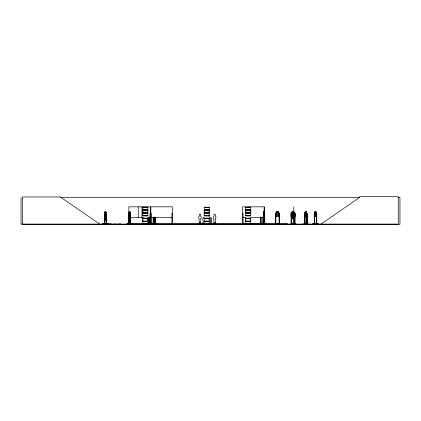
<?xml version="1.0" encoding="UTF-8"?>
<svg xmlns="http://www.w3.org/2000/svg" width="421" height="421" viewBox="0 0 421 421"><rect width="100%" height="100%" fill="white"/><g stroke="black" fill="none" stroke-linecap="round" stroke-linejoin="round"><path stroke-width="0.63" d="M142.83 221.099L142.83 218.631L147.85 218.631L147.845 221.099L142.83 221.099L142.835 219.867M142.83 212.658L142.83 210.195L147.85 210.195L147.845 212.658L142.83 212.658L142.835 211.426M147.845 219.867L147.845 218.631M147.845 211.426L147.845 210.195M204.206 212.658L204.206 210.195L209.221 210.195L209.216 212.658L204.206 212.658L204.211 211.426M209.216 219.867L209.216 218.631L204.206 218.631M209.216 211.426L209.216 210.195M245.727 221.099L245.727 218.631L250.748 218.631L250.742 221.099L245.727 221.099L245.732 219.867M245.727 212.658L245.727 210.195L250.748 210.195L250.742 212.658L245.727 212.658L245.732 211.426M250.742 219.867L250.742 218.631M250.742 211.426L250.742 210.195M245.727 223.972L245.732 221.593L250.748 221.593L250.748 223.972L245.011 223.856L250.148 224.077M266.704 223.877L258.383 224.077M295.916 223.877L291.89 224.077L295.916 223.856L291.532 223.798M263.562 224.077L263.514 213.221L263.52 224.077M128.989 213.263L128.952 224.077M130.384 213.263L130.31 224.077L130.289 223.688M104.718 213.263L104.697 224.051M105.092 217.041L105.413 215.768L105.061 214.478L105.534 215.505L105.966 214.463L105.645 215.757L106.05 217.083L105.524 216.005L105.087 216.968M304.888 224.077L304.788 213.342M306.762 213.273L306.735 224.077M314.555 224.077L314.461 213.342M316.434 213.273L316.434 224.077L316.403 223.688L316.787 223.688L316.781 224.077M291.048 224.046L291.127 213.352L291.49 213.205L291.448 224.077M294.011 213.289L293.969 224.077M263.583 213.352L263.751 211.679L264.135 211.679L264.041 215.636L263.583 214.626M199.849 222.898L199.996 222.662M214.626 222.93L214.663 222.646L214.699 222.93M129.568 211.9C128.752 215.436 130.578 215.426 129.757 211.9L129.526 211.9M142.782 215.589L147.855 215.663M142.819 224.072L142.835 221.593L147.85 221.593L147.85 223.972L142.798 223.988M105.482 215.647L105.482 218.51M129.379 211.679L129.094 214.626L129.473 215.636L129.852 215.636L130.231 213.352L129.947 211.679L129.342 211.679M126.858 224.051L132.257 223.877L126.868 223.861M130.415 224.072L130.478 213.352M130.494 224.046L130.494 223.688M154.886 224.072L154.949 217.136M154.975 224.046L154.991 217.136M105.176 211.679L104.845 214.626L105.287 215.636L105.729 215.636L106.16 213.352L105.834 211.679L105.139 211.679M105.176 213.379L104.845 216.331L105.287 217.341L105.729 217.341L106.16 216.331L105.834 213.379L105.176 213.379L104.455 215.036L105.129 216.736L105.845 216.736M263.778 215.936L263.714 224.077L263.688 213.352L263.409 213.352L263.788 211.631M263.399 213.336L263.746 216.736L264.141 216.736L264.435 215.02M264.141 216.736L264.488 215.036M102.64 224.046L108.181 224.051M102.645 223.877L108.176 224.046M208.074 224.061L207.774 223.746M208.169 224.046L208.2 223.688L208.337 223.977M304.999 224.077L304.993 213.352L305.383 211.679L306.199 211.679M314.634 224.077L314.661 213.352L315.05 211.679L315.866 211.679M303.036 223.877L308.698 224.046M312.703 224.046L318.381 224.051L312.692 224.051M312.708 223.877L318.365 223.877M105.703 218.51L105.703 215.647M150.46 223.688L150.392 224.077L150.339 206.832L128.879 206.832L128.826 224.077L128.752 213.336L129.331 211.631L129.957 211.631M128.81 213.352L129.368 211.631M129.915 216.736L130.515 215.02L130.536 213.336L129.915 211.631M104.44 224.077L104.455 213.336L105.129 211.631L105.845 211.631M104.492 213.336L105.166 211.631M104.513 215.052L105.613 211.9L105.613 214.757L105.176 214.1L105.176 213.352L105.881 213.336L106.555 215.036L106.555 216.741L105.845 218.441M104.545 217.083L105.255 215.384M104.603 217.099L105.266 215.431L104.934 218.378L105.376 219.388L105.818 219.388L106.25 218.378L105.924 215.431M105.808 216.736L106.497 215.02M105.887 220.446C106.939 218.888 106.792 217.02 105.897 215.384L105.218 215.384M106.587 218.773L105.897 220.488L105.218 220.488M292.432 211.679L291.774 213.352L291.774 214.626L292.658 215.636L293.537 215.636L294.405 214.626L294.405 213.352L293.753 211.679L292.432 211.679L291.111 213.352L291.069 216.741L292.411 218.441L293.774 218.441L295.116 216.741L295.116 213.336L293.774 211.631L292.411 211.631L291.069 213.336M294.068 213.221L292.432 213.379L291.774 215.052L291.774 216.331L292.658 217.341L293.537 217.341L294.405 216.331L294.405 215.052L293.753 213.379M144.813 224.051L156.87 223.877M145.666 224.072L145.698 223.688M145.85 224.046L145.782 223.688M279.16 213.31L279.465 213.352L279.423 224.077M143.224 223.746L128.615 223.688L128.61 224.077L128.652 213.352L128.963 213.352M150.607 224.056L150.497 213.352M304.646 224.077L304.615 213.336L305.404 211.631M305.404 216.736C304.304 215.194 304.194 213.221 305.42 211.679M306.178 216.736L306.941 215.02M314.666 224.077L314.666 223.688L314.287 223.688L314.292 224.077L314.313 213.352L315.076 211.631M315.076 216.736C314.019 215.189 313.861 213.173 315.087 211.679M315.834 216.694L316.671 215.036L315.845 216.736M278.155 216.694L279.476 215.02L279.518 213.336L278.176 211.631L276.813 211.631L275.471 213.336L275.481 224.077M279.518 215.036L278.176 216.736L276.813 216.736L275.471 215.036L276.834 216.694M291.069 215.036L292.411 213.336L293.774 213.336L295.116 215.036L293.774 216.736L292.411 216.736L291.069 215.036L292.432 213.379M199.107 223.761L198.954 223.204L198.949 223.904L199.344 223.972M200.464 224.072L200.964 223.904L200.964 223.204L200.806 223.761M200.817 224.072L201.122 224.056L198.844 224.072M202.896 224.072L202.964 223.493L203.069 223.867M203.122 224.067L211.747 224.072M204.174 224.056L204.306 223.493L204.201 223.867M206.306 223.756L206.206 223.856M206.385 223.688L206.411 224.077L206.506 223.688M206.611 223.798L206.827 224.072M208.158 224.056L208.474 224.051L208.379 223.688M211.41 224.004L211.663 223.488L211.558 223.861M213.552 224.061L213.663 223.193L213.815 223.751M214.205 224.056L213.663 223.893L215.831 224.051L215.173 224.061M320.981 224.077L359.629 197.481L359.629 196.696L398.271 196.696L398.271 224.077L21.05 224.077L21.05 197.481M210.405 224.072L202.964 223.867M294.732 213.331L295.063 213.352L295.105 224.077M60.561 197.481L359.829 197.481M397.977 197.481L399.95 197.481L399.95 224.304L22.408 224.304L22.408 196.975L61.056 196.975L61.056 197.481L99.698 224.077M142.83 207.221L147.855 207.221M204.201 207.221L209.226 207.221M245.722 207.221L250.753 207.221M245.722 207.321L250.753 207.311L250.742 209.7L245.727 209.7L245.727 207.321M142.835 207.469L147.845 207.469M204.211 207.469L209.216 207.469M245.732 207.469L250.742 207.469M142.798 209.869L147.887 209.869M204.169 209.869L209.258 209.869M245.696 209.869L250.784 209.869M142.798 210.021L147.887 210.021M204.169 210.021L209.258 210.021M245.696 210.021L250.784 210.021M263.746 211.631L264.141 211.631L264.477 213.352L264.446 224.077L264.33 213.21M305.372 211.631L306.209 211.631M315.04 211.631L315.882 211.631M264.02 211.9L263.867 214.757L263.978 211.9M305.935 211.9L305.641 211.9L305.388 213.352L305.641 214.757L306.162 214.1L305.899 211.9M315.603 211.9L315.308 211.9L315.055 213.352L315.308 214.757L315.834 214.1L315.571 211.9M142.798 212.831L147.887 212.831M204.169 212.831L209.258 212.831M245.696 212.831L250.784 212.831M142.798 212.984L147.887 212.984M204.169 212.984L209.258 212.984M245.696 212.984L250.784 212.984M106.302 213.2L106.308 224.077M106.15 213.352L106.518 213.336L106.455 224.077M275.85 213.331L275.523 213.352M306.72 213.331L307.088 213.352L307.093 224.077M316.387 213.331L316.755 213.352L316.766 224.077M104.692 213.352L104.361 213.352L104.345 224.077M150.339 213.352L149.971 213.352L150.018 224.077M150.85 213.352L151.218 213.352L151.26 224.077M172.31 213.352L171.947 213.352L171.905 224.077M242.68 213.352L243.049 213.352L243.085 224.077M264.383 213.352L264.767 213.352L264.762 224.077M304.604 213.352L304.972 213.352M314.271 213.352L314.645 213.352M106.455 215.02L105.845 213.336M128.752 215.036L129.368 216.736M130.478 215.02L129.957 216.736L129.331 216.736M263.451 215.02L263.788 216.736M314.245 215.036L315.087 216.694M142.835 215.468L147.845 215.468L147.845 213.158L142.83 213.158L142.83 215.531L147.855 215.536M209.216 215.468L204.211 215.468L204.206 213.158L209.221 213.158L209.221 215.531L204.153 215.599L209.226 215.663M250.753 215.536L245.68 215.599L250.753 215.636M142.83 215.752L147.855 215.752M204.201 215.752L209.226 215.762L209.216 218.136L204.206 218.136M245.722 215.747L250.753 215.747M142.835 215.905L147.845 215.905M204.211 215.905L209.216 215.905M245.732 215.905L250.742 215.905M104.492 216.741L105.203 218.441L105.881 218.441M106.555 216.741L105.834 218.399L105.176 218.399M306.209 216.736L305.372 216.736L304.604 215.02M315.04 216.736L315.882 216.736M106.545 217.099L105.934 215.384M128.879 217.562L143.251 217.562M147.76 217.562L150.339 217.562M150.855 217.562L172.31 217.562M242.68 217.562L245.932 217.562M250.484 217.562L264.141 217.562M142.83 218.136L147.85 218.136M245.727 218.136L250.748 218.136M142.798 218.31L147.887 218.31M204.169 218.31L209.258 218.31M245.696 218.31L250.784 218.31M292.432 218.399L293.753 218.399M142.798 218.462L147.887 218.462M204.169 218.462L209.258 218.462M245.696 218.462L250.784 218.462M104.545 218.788L105.255 220.488M204.206 221.099L209.221 221.099L209.221 218.631M142.798 221.267L147.887 221.267M204.169 221.267L209.258 221.267M245.696 221.267L250.784 221.267M142.798 221.42L147.887 221.42M204.169 221.42L209.258 221.42M245.696 221.42L250.784 221.42M204.206 221.593L209.221 221.593L209.221 223.972M104.329 223.688L104.697 223.688M106.118 223.688L106.487 223.688M147.271 223.746L246.364 223.746M250.674 223.746L287.243 223.746L287.243 224.077M291.085 223.688L291.532 223.688L291.532 224.077M294.011 223.688L293.79 224.077M295.105 223.688L294.658 223.688L294.658 224.077M304.615 223.688L305.004 223.688M306.73 223.688L307.114 223.688M110.218 223.856L101.971 224.077M110.407 223.856L111.744 224.077M120.559 223.856L119.132 224.077M199.896 223.856L201.775 223.856M211.947 223.856L213.284 224.077M213.563 223.856L214.942 223.856M250.442 223.856L251.779 223.856M252.063 223.856L254.61 223.856M256.736 223.856L258.005 224.077M275.929 223.798L279.06 223.798M142.835 223.904L147.845 223.904M245.017 223.877L250.742 223.904M126.868 224.025L132.341 224.072M172.378 224.046L172.352 223.688M294.716 213.215L294.7 224.077M279.544 224.046L279.507 223.688M264.23 224.046L264.183 223.688M148.976 224.072L148.945 223.688M148.792 224.046L148.892 217.136M314.661 214.626L315.187 215.636L315.703 215.636L316.218 214.626L315.834 211.679M304.993 214.626L305.514 215.636L306.035 215.636L306.551 214.626L306.162 211.679M315.845 211.631L316.65 213.352L316.603 224.077M306.178 211.631L306.977 213.352L306.998 224.077M105.808 211.631L106.497 213.352M104.476 215.02L105.166 216.736M275.918 213.252L275.844 224.077M316.539 213.352L316.518 224.077M314.429 214.61L314.471 224.077M306.872 213.352L306.93 224.077M306.846 223.688L306.846 224.077M304.757 214.61L304.804 224.077M304.736 223.688L304.736 224.077M293.832 206.832L293.832 224.077M291.169 223.688L291.169 224.077M286.685 223.746L286.685 224.077M279.076 213.21L279.06 224.077M275.929 223.688L275.929 224.077M275.566 223.688L275.566 224.077M265.23 223.746L265.23 224.077M264.677 223.746L264.677 224.077M264.625 206.832L264.62 224.077M264.52 215.873L264.509 224.077M264.141 211.879L264.141 206.832L242.68 206.832L242.722 224.077M264.141 215.936L264.099 224.077M263.82 223.688L263.82 224.077M263.362 223.688L263.372 224.077M263.335 217.136L263.335 224.077M263.23 217.136L263.23 224.077M263.093 217.136L263.141 224.077M263.067 223.688L263.067 224.077M262.993 217.136L262.962 224.077M260.999 223.688L260.999 224.077M260.967 217.136L260.973 224.077M260.862 217.136L260.894 224.077M260.731 217.136L260.773 224.077M260.699 223.688L260.662 224.077M260.625 217.136L260.625 224.077M256.652 224.077L255.705 224.077M247.138 223.688L247.138 224.077M247.095 223.688L247.095 224.077M243.006 223.688L243.006 224.077M242.643 223.688L242.654 224.077M215.989 224.077L215.047 224.077M215.515 223.751L215.673 223.193L215.499 223.856M214.973 223.751L214.973 222.577L214.357 222.577L214.357 223.751M211.847 224.077L202.064 224.077M211.195 223.861L211.195 223.077L210.784 223.077L210.784 223.861M210.626 223.856C210.674 224.677 210.09 222.988 210.421 223.861M208.879 223.746L208.879 224.077M208.521 223.688L208.516 224.077M208.321 223.688L208.279 224.077M207.221 223.746L207.221 224.077M206.727 223.688L206.716 224.077M206.548 223.688L206.527 224.077M203.843 224.077L203.843 223.083L203.432 223.083L203.432 223.867M200.264 223.761L200.264 222.588L199.649 222.588L199.649 223.761M172.268 224.077L172.31 206.832L150.855 206.832L150.871 224.077M171.989 223.688L171.989 224.077M155.133 223.688L155.133 224.077L155.117 217.136M154.823 217.136L154.802 224.077M153.46 217.136L153.476 224.077M153.291 217.136L153.291 224.077L153.27 223.688M153.165 217.136L153.149 224.077M151.176 223.688L151.176 224.077M150.813 223.688L150.823 224.077M150.681 223.688L150.681 224.077M150.497 206.832L150.497 224.077M150.297 223.688L150.297 224.077M149.929 223.688L149.934 224.077M149.287 223.688L149.25 224.077M149.208 217.136L149.213 224.077L149.081 217.136M149.039 223.688L149.039 224.077M148.76 223.688L148.76 224.077M148.718 217.136L148.676 224.077M145.508 223.688L145.55 224.077M145.434 223.688L145.434 224.077M145.356 223.688L145.356 224.077M145.187 223.688L145.187 224.077M145.103 223.688L145.103 224.077M141.961 206.832L141.961 217.562M138.272 206.832L138.272 217.562M130.189 215.242L130.173 224.077M129.41 223.746L129.41 224.077M129.284 223.688L129.284 224.077L129.242 215.936M118.79 224.077L117.27 224.077M116.059 224.077L112.896 224.077M106.25 223.688L106.25 224.077M106.15 219.662L106.145 224.077M104.545 213.352L104.566 224.077M204.411 220.036A0.895 0.895 0 0 1 204.269 220.22L204.085 223.672L203.19 223.672L203.001 220.22A0.895 0.895 0 0 1 203.19 218.815C202.375 217.057 204.895 217.057 204.085 218.815A0.895 0.895 0 0 1 204.411 219.141M200.906 218.299L200.628 223.472L199.286 223.472L199.012 218.299A1.342 1.342 0 0 1 199.286 216.189L199.286 214.742A0.668 0.668 0 0 1 199.959 214.073A0.668 0.668 0 0 1 200.628 214.742L200.628 216.189A1.342 1.342 0 0 1 200.906 218.299M211.621 220.215L211.437 223.667L210.542 223.667L210.358 220.215A0.895 0.895 0 0 1 210.542 218.809C209.726 217.052 212.252 217.052 211.437 218.809A0.895 0.895 0 0 1 211.621 220.215M215.615 218.288L215.336 223.462L213.994 223.462L213.721 218.288A1.342 1.342 0 0 1 213.994 216.184L213.994 214.731A0.668 0.668 0 0 1 214.668 214.063A0.668 0.668 0 0 1 215.336 214.731L215.336 216.184A1.342 1.342 0 0 1 215.615 218.288M105.392 213.6L105.176 215.799L105.613 216.462L105.834 215.052L105.392 213.6M292.1 214.478L292.805 215.768L292.069 217.094L293.032 216.005C293.4 217.789 294.842 217.125 293.269 215.757C294.668 214.505 293.463 213.794 293.048 215.505L292.1 214.478M277.265 211.9L276.839 214.1L277.265 214.757L277.707 214.757L278.155 213.352L277.707 211.9L277.265 211.9M292.869 211.9L292.437 214.1L292.869 214.757L293.305 214.757L293.758 213.352L293.305 211.9L292.869 211.9M292.869 213.6L292.437 215.799L292.869 216.462L293.305 216.462L293.758 215.052L293.305 213.6L292.869 213.6M276.834 211.679L276.171 213.352L276.171 214.626L277.055 215.636L277.939 215.636L278.807 214.626L278.807 213.352L278.155 211.679L276.834 211.679M147.855 207.316L142.83 207.311L142.835 209.7L147.85 209.7L147.85 207.321M209.226 207.316L204.201 207.311L204.211 209.7L209.221 209.7L209.221 207.321M250.748 213.158L245.727 213.158L245.727 215.531L250.742 215.468L250.748 213.158M246.953 224.077L246.953 223.688L246.953 224.077"/></g></svg>
